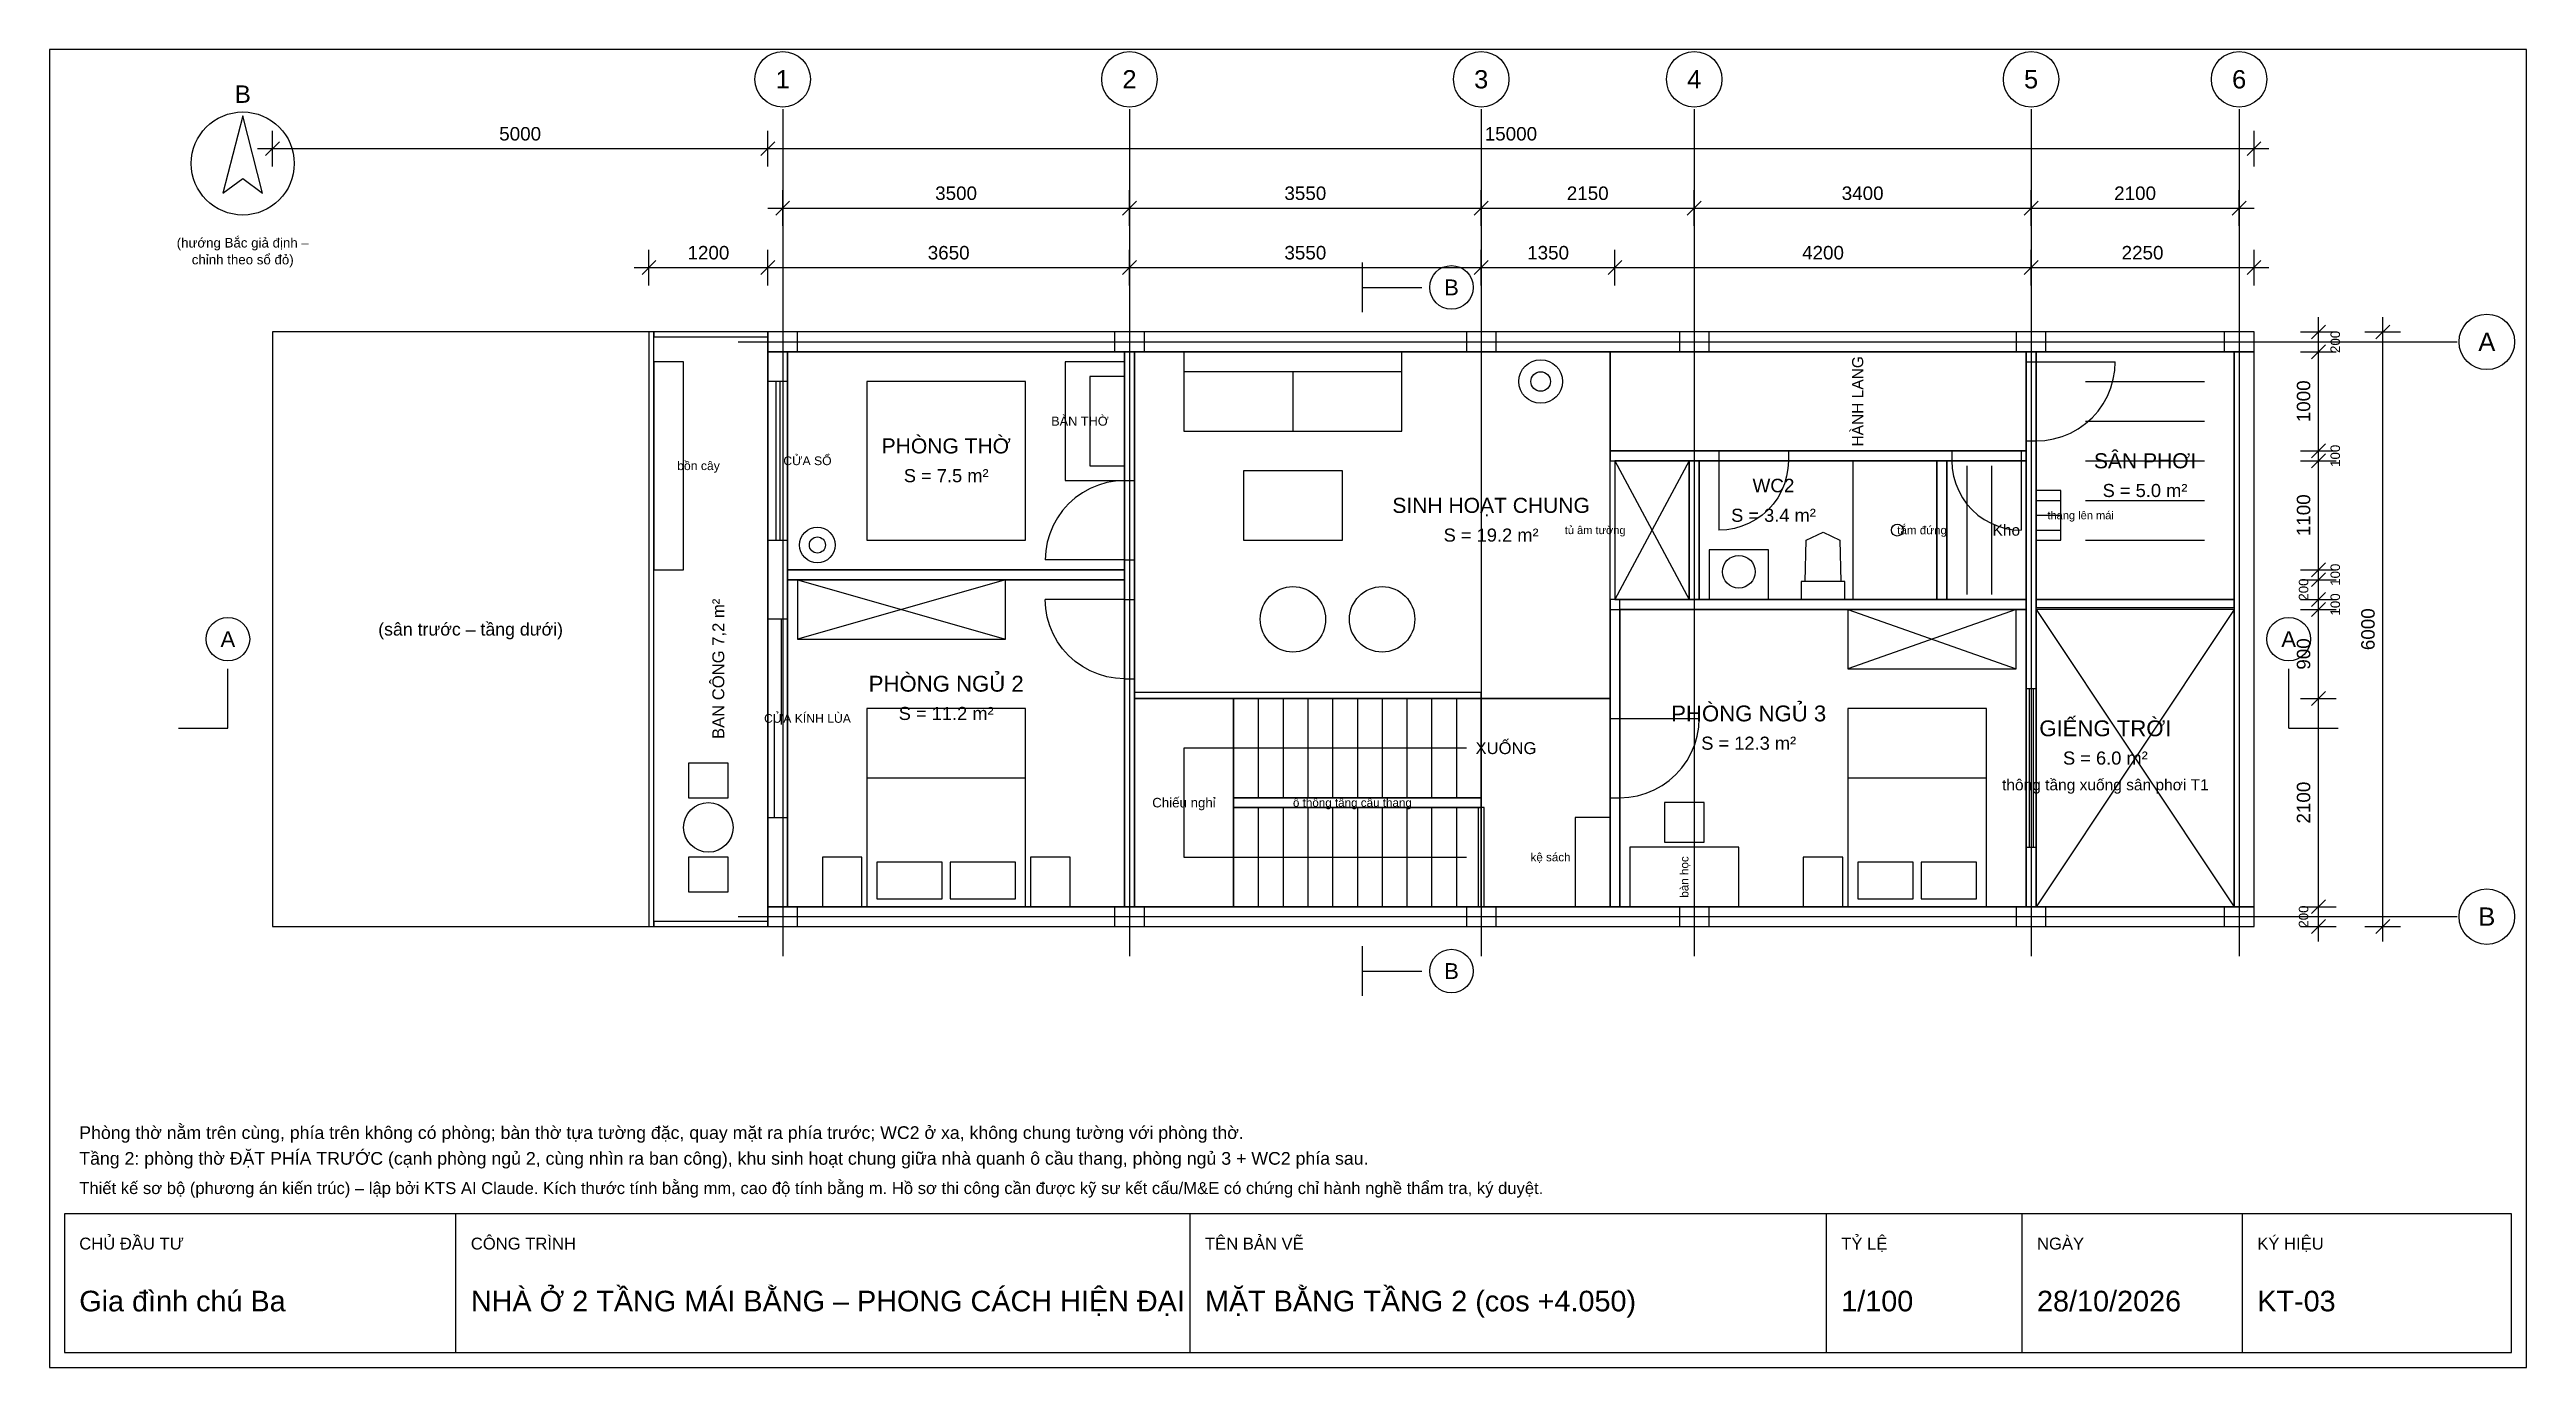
# Model space of a CAD drawing. Extents: x -7250 to 17750, y -4450 to 8850.
import ezdxf
from ezdxf.enums import TextEntityAlignment as Align

# ---------------------------------------------------------------- set-up
doc = ezdxf.new("R2010")
doc.units = 0
doc.layers.get('0').update_dxf_attribs({"linetype": 'CONTINUOUS'})
for name, color, linetype in [('AXIS', 1, 'CONTINUOUS'), ('COL', 7, 'CONTINUOUS'), ('DIM', 5, 'CONTINUOUS'), ('DOOR', 3, 'CONTINUOUS'), ('FRAME', 7, 'CONTINUOUS'), ('FURN', 8, 'CONTINUOUS'), ('ROOM', 9, 'CONTINUOUS'), ('SITE', 3, 'CONTINUOUS'), ('STAIR', 6, 'CONTINUOUS'), ('TEXT', 7, 'CONTINUOUS'), ('WALL', 7, 'CONTINUOUS'), ('WIN', 4, 'CONTINUOUS')]:
    doc.layers.add(name, color=color, linetype=linetype)
doc.styles.get("Standard").update_dxf_attribs({"font": 'arial.ttf'})

msp = doc.modelspace()

# ---------------------------------------------------------------- linework, layer by layer
for p, q in [((-5300, 8180), (-5500, 7400)), ((-5100, 7400), (-5300, 8180)), ((-5500, 7400), (-5300, 7550)), ((-5300, 7550), (-5100, 7400)), ((6000, 6700), (6000, 6200)), ((6000, 6450), (6600, 6450)), ((12800, 3200), (14800, 200)), ((14800, 3200), (12800, 200)), ((-5450, 2000), (-5450, 2600)), ((15350, 2000), (15350, 2600)), ((-5950, 2000), (-5450, 2000)), ((15350, 2000), (15850, 2000)), ((7050, 1800), (4200, 1800)), ((4200, 1800), (4200, 700)), ((4200, 700), (7050, 700)), ((6000, -200), (6000, -700)), ((6000, -450), (6600, -450))]:
    msp.add_line(p, q)
for centre, radius in [((-5300, 7700), 520), ((6900, 6450), 220), ((-5450, 2900), 220), ((15350, 2900), 220), ((6900, -450), 220)]:
    msp.add_circle(centre, radius)
at = {"layer": 'AXIS'}
for p, q in [((150, 8250), (150, -300)), ((3650, 8250), (3650, -300)), ((7200, 8250), (7200, -300)), ((9350, 8250), (9350, -300)), ((12750, 8250), (12750, -300)), ((14850, 8250), (14850, -300)), ((-300, 5900), (17050, 5900)), ((-300, 100), (17050, 100))]:
    msp.add_line(p, q, dxfattribs=at)
for centre in [(150, 8550), (3650, 8550), (7200, 8550), (9350, 8550), (12750, 8550), (14850, 8550), (17350, 5900), (17350, 100)]:
    msp.add_circle(centre, 280, dxfattribs=at)
at = {"layer": 'COL'}
for p, q in [((300, 6000), (0, 6000)), ((0, 6000), (0, 5800)), ((300, 5800), (300, 6000)), ((3800, 6000), (3500, 6000)), ((3500, 6000), (3500, 5800)), ((3800, 5800), (3800, 6000)), ((7350, 6000), (7050, 6000)), ((7050, 6000), (7050, 5800)), ((7350, 5800), (7350, 6000)), ((9500, 6000), (9200, 6000)), ((9200, 6000), (9200, 5800)), ((9500, 5800), (9500, 6000)), ((12900, 6000), (12600, 6000)), ((12600, 6000), (12600, 5800)), ((12900, 5800), (12900, 6000)), ((15000, 6000), (14700, 6000)), ((14700, 6000), (14700, 5800)), ((15000, 5800), (15000, 6000)), ((0, 5800), (300, 5800)), ((3500, 5800), (3800, 5800)), ((7050, 5800), (7350, 5800)), ((9200, 5800), (9500, 5800)), ((12600, 5800), (12900, 5800)), ((14700, 5800), (15000, 5800)), ((300, 200), (0, 200)), ((0, 200), (0, 0)), ((0, 0), (300, 0)), ((300, 0), (300, 200)), ((3800, 200), (3500, 200)), ((3500, 200), (3500, 0)), ((3500, 0), (3800, 0)), ((3800, 0), (3800, 200)), ((7350, 200), (7050, 200)), ((7050, 200), (7050, 0)), ((7050, 0), (7350, 0)), ((7350, 0), (7350, 200)), ((9500, 200), (9200, 200)), ((9200, 200), (9200, 0)), ((9200, 0), (9500, 0)), ((9500, 0), (9500, 200)), ((12900, 200), (12600, 200)), ((12600, 200), (12600, 0)), ((12600, 0), (12900, 0)), ((12900, 0), (12900, 200)), ((15000, 200), (14700, 200)), ((14700, 200), (14700, 0)), ((14700, 0), (15000, 0)), ((15000, 0), (15000, 200))]:
    msp.add_line(p, q, dxfattribs=at)
at = {"layer": 'DIM'}
for p, q in [((-5000, 7670), (-5000, 8030)), ((0, 7670), (0, 8030)), ((15000, 7670), (15000, 8030)), ((-5150, 7850), (15150, 7850)), ((-5070, 7780), (-4930, 7920)), ((-70, 7780), (70, 7920)), ((14930, 7780), (15070, 7920)), ((0, 7250), (15000, 7250)), ((80, 7180), (220, 7320)), ((150, 7070), (150, 7430)), ((3580, 7180), (3720, 7320)), ((3650, 7070), (3650, 7430)), ((7130, 7180), (7270, 7320)), ((7200, 7070), (7200, 7430)), ((9280, 7180), (9420, 7320)), ((9350, 7070), (9350, 7430)), ((12680, 7180), (12820, 7320)), ((12750, 7070), (12750, 7430)), ((14780, 7180), (14920, 7320)), ((14850, 7070), (14850, 7430)), ((-1200, 6470), (-1200, 6830)), ((0, 6470), (0, 6830)), ((3650, 6470), (3650, 6830)), ((7200, 6470), (7200, 6830)), ((8550, 6470), (8550, 6830)), ((12750, 6470), (12750, 6830)), ((15000, 6470), (15000, 6830)), ((-1350, 6650), (15150, 6650)), ((-1270, 6580), (-1130, 6720)), ((-70, 6580), (70, 6720)), ((3580, 6580), (3720, 6720)), ((7130, 6580), (7270, 6720)), ((8480, 6580), (8620, 6720)), ((12680, 6580), (12820, 6720)), ((14930, 6580), (15070, 6720)), ((15470, 6000), (15830, 6000)), ((15580, 5930), (15720, 6070)), ((15650, -150), (15650, 6150)), ((16120, 6000), (16480, 6000)), ((16230, 5930), (16370, 6070)), ((16300, -150), (16300, 6150)), ((15470, 5800), (15830, 5800)), ((15580, 5730), (15720, 5870)), ((15470, 4800), (15830, 4800)), ((15580, 4730), (15720, 4870)), ((15580, 4630), (15720, 4770)), ((15470, 4700), (15830, 4700)), ((15470, 3600), (15830, 3600)), ((15470, 3500), (15830, 3500)), ((15580, 3530), (15720, 3670)), ((15580, 3430), (15720, 3570)), ((15470, 3300), (15830, 3300)), ((15580, 3230), (15720, 3370)), ((15580, 3130), (15720, 3270)), ((15470, 3200), (15830, 3200)), ((15470, 2300), (15830, 2300)), ((15580, 2230), (15720, 2370)), ((15580, 130), (15720, 270)), ((15470, 200), (15830, 200)), ((15470, 0), (15830, 0)), ((15580, -70), (15720, 70)), ((16120, 0), (16480, 0)), ((16230, -70), (16370, 70))]:
    msp.add_line(p, q, dxfattribs=at)
at = {"layer": 'DOOR'}
for p, q in [((12700, 5700), (12800, 5700)), ((12800, 5700), (13600, 5700)), ((13555.1, 5435.8), (13579.9, 5522)), ((13579.9, 5522), (13595, 5610.4)), ((13595, 5610.4), (13600, 5700)), ((13425.5, 5201.2), (13477.4, 5274.4)), ((13477.4, 5274.4), (13520.8, 5352.9)), ((13520.8, 5352.9), (13555.1, 5435.8)), ((13147.1, 4979.2), (13225.6, 5022.6)), ((13225.6, 5022.6), (13298.8, 5074.5)), ((13298.8, 5074.5), (13365.7, 5134.3)), ((13365.7, 5134.3), (13425.5, 5201.2)), ((9600, 4800), (9600, 4700)), ((10300, 4800), (10300, 4700)), ((11950, 4800), (11950, 4700)), ((12650, 4800), (12650, 4700)), ((12700, 4900), (12800, 4900)), ((12800, 4900), (12889.6, 4905)), ((12889.6, 4905), (12978, 4920.1)), ((12978, 4920.1), (13064.2, 4944.9)), ((13064.2, 4944.9), (13147.1, 4979.2)), ((3600, 4500), (3510.4, 4495)), ((3600, 4500), (3700, 4500)), ((9600, 4700), (9600, 4000)), ((10282.4, 4544.2), (10260.7, 4468.8)), ((10295.6, 4621.6), (10282.4, 4544.2)), ((10300, 4700), (10295.6, 4621.6)), ((11950, 4700), (11954.4, 4621.6)), ((11954.4, 4621.6), (11967.6, 4544.2)), ((11967.6, 4544.2), (11989.3, 4468.8)), ((12650, 4700), (12650, 4000)), ((3034.3, 4265.7), (2974.5, 4198.8)), ((3101.2, 4325.5), (3034.3, 4265.7)), ((3174.4, 4377.4), (3101.2, 4325.5)), ((3252.9, 4420.8), (3174.4, 4377.4)), ((3335.8, 4455.1), (3252.9, 4420.8)), ((3422, 4479.9), (3335.8, 4455.1)), ((3510.4, 4495), (3422, 4479.9)), ((10147.3, 4263.6), (10095, 4205)), ((10192.7, 4327.6), (10147.3, 4263.6)), ((10230.7, 4396.3), (10192.7, 4327.6)), ((10260.7, 4468.8), (10230.7, 4396.3)), ((11989.3, 4468.8), (12019.3, 4396.3)), ((12019.3, 4396.3), (12057.3, 4327.6)), ((12057.3, 4327.6), (12102.7, 4263.6)), ((12102.7, 4263.6), (12155, 4205)), ((2879.2, 4047.1), (2844.9, 3964.2)), ((2922.6, 4125.6), (2879.2, 4047.1)), ((2974.5, 4198.8), (2922.6, 4125.6)), ((9678.4, 4004.4), (9600, 4000)), ((9755.8, 4017.6), (9678.4, 4004.4)), ((9831.2, 4039.3), (9755.8, 4017.6)), ((9903.7, 4069.3), (9831.2, 4039.3)), ((9972.4, 4107.3), (9903.7, 4069.3)), ((10036.4, 4152.7), (9972.4, 4107.3)), ((10095, 4205), (10036.4, 4152.7)), ((12155, 4205), (12213.6, 4152.7)), ((12213.6, 4152.7), (12277.6, 4107.3)), ((12277.6, 4107.3), (12346.3, 4069.3)), ((12346.3, 4069.3), (12418.8, 4039.3)), ((12418.8, 4039.3), (12494.2, 4017.6)), ((12494.2, 4017.6), (12571.6, 4004.4)), ((12571.6, 4004.4), (12650, 4000)), ((2805, 3789.6), (2800, 3700)), ((2820.1, 3878), (2805, 3789.6)), ((2844.9, 3964.2), (2820.1, 3878)), ((3600, 3700), (2800, 3700)), ((3600, 3700), (3700, 3700)), ((3600, 3300), (2800, 3300)), ((2805, 3210.4), (2800, 3300)), ((3600, 3300), (3700, 3300)), ((135, 3100), (135, 2040)), ((2820.1, 3122), (2805, 3210.4)), ((2844.9, 3035.8), (2820.1, 3122)), ((2879.2, 2952.9), (2844.9, 3035.8)), ((2922.6, 2874.4), (2879.2, 2952.9)), ((2974.5, 2801.2), (2922.6, 2874.4)), ((3034.3, 2734.3), (2974.5, 2801.2)), ((3101.2, 2674.5), (3034.3, 2734.3)), ((3174.4, 2622.6), (3101.2, 2674.5)), ((3252.9, 2579.2), (3174.4, 2622.6)), ((3335.8, 2544.9), (3252.9, 2579.2)), ((3422, 2520.1), (3335.8, 2544.9)), ((3510.4, 2505), (3422, 2520.1)), ((3600, 2500), (3510.4, 2505)), ((3600, 2500), (3700, 2500)), ((65, 2100), (65, 1100)), ((8500, 2100), (8600, 2100)), ((8600, 2100), (9400, 2100)), ((9379.9, 1922), (9395, 2010.4)), ((9395, 2010.4), (9400, 2100)), ((9277.4, 1674.4), (9320.8, 1752.9)), ((9320.8, 1752.9), (9355.1, 1835.8)), ((9355.1, 1835.8), (9379.9, 1922)), ((9098.8, 1474.5), (9165.7, 1534.3)), ((9165.7, 1534.3), (9225.5, 1601.2)), ((9225.5, 1601.2), (9277.4, 1674.4)), ((8500, 1300), (8600, 1300)), ((8600, 1300), (8689.6, 1305)), ((8689.6, 1305), (8778, 1320.1)), ((8778, 1320.1), (8864.2, 1344.9)), ((8864.2, 1344.9), (8947.1, 1379.2)), ((8947.1, 1379.2), (9025.6, 1422.6)), ((9025.6, 1422.6), (9098.8, 1474.5))]:
    msp.add_line(p, q, dxfattribs=at)
at = {"layer": 'FRAME'}
for p, q in [((17750, 8850), (-7250, 8850)), ((-7250, 8850), (-7250, -4450)), ((17750, -4450), (17750, 8850)), ((17600, -2900), (-7100, -2900)), ((-7100, -2900), (-7100, -4300)), ((-3148, -4300), (-3148, -2900)), ((4262, -4300), (4262, -2900)), ((10684, -4300), (10684, -2900)), ((12660, -4300), (12660, -2900)), ((14883, -4300), (14883, -2900)), ((17600, -4300), (17600, -2900)), ((-7250, -4450), (17750, -4450)), ((-7100, -4300), (17600, -4300))]:
    msp.add_line(p, q, dxfattribs=at)
at = {"layer": 'FURN'}
for p, q in [((6400, 5800), (4200, 5800)), ((4200, 5800), (4200, 5000)), ((6400, 5800), (4200, 5800)), ((4200, 5800), (4200, 5600)), ((6400, 5000), (6400, 5800)), ((6400, 5600), (6400, 5800)), ((-850, 5700), (-1150, 5700)), ((-1150, 5700), (-1150, 3600)), ((-850, 3600), (-850, 5700)), ((2600, 5500), (1000, 5500)), ((1000, 5500), (1000, 3900)), ((2600, 3900), (2600, 5500)), ((3600, 5700), (3000, 5700)), ((3000, 5700), (3000, 4500)), ((3600, 5550), (3250, 5550)), ((3250, 5550), (3250, 4650)), ((3600, 4500), (3600, 5700)), ((3600, 4650), (3600, 5550)), ((4200, 5600), (6400, 5600)), ((5300, 5600), (5300, 5000)), ((13300, 5500), (14500, 5500)), ((4200, 5000), (6400, 5000)), ((13300, 5100), (14500, 5100)), ((3000, 4500), (3600, 4500)), ((3250, 4650), (3600, 4650)), ((5800, 4600), (4800, 4600)), ((4800, 4600), (4800, 3900)), ((5800, 3900), (5800, 4600)), ((9300, 4700), (8550, 4700)), ((8550, 4700), (8550, 3300)), ((8550, 4700), (9300, 3300)), ((9300, 4700), (8550, 3300)), ((9300, 3300), (9300, 4700)), ((10950, 4700), (10950, 3300)), ((12100, 4650), (12100, 3350)), ((12350, 4650), (12350, 3350)), ((13300, 4700), (14500, 4700)), ((13050, 4400), (12800, 4400)), ((12800, 4400), (12800, 3900)), ((12800, 4300), (13050, 4300)), ((13050, 3900), (13050, 4400)), ((13300, 4300), (14500, 4300)), ((12800, 4150), (13050, 4150)), ((12800, 4000), (13050, 4000)), ((1000, 3900), (2600, 3900)), ((4800, 3900), (5800, 3900)), ((10100, 3800), (9500, 3800)), ((9500, 3800), (9500, 3300)), ((10100, 3300), (10100, 3800)), ((10470, 3480), (10480, 3900)), ((10480, 3900), (10650, 3980)), ((10650, 3980), (10820, 3900)), ((10820, 3900), (10830, 3480)), ((12800, 3900), (13050, 3900)), ((13300, 3900), (14500, 3900)), ((-1150, 3600), (-850, 3600)), ((2400, 3500), (300, 3500)), ((300, 3500), (300, 2900)), ((300, 3500), (2400, 2900)), ((2400, 3500), (300, 2900)), ((2400, 2900), (2400, 3500)), ((8550, 3300), (9300, 3300)), ((9500, 3300), (10100, 3300)), ((10870, 3480), (10430, 3480)), ((10430, 3480), (10430, 3300)), ((10430, 3300), (10870, 3300)), ((10830, 3480), (10470, 3480)), ((10870, 3300), (10870, 3480)), ((12600, 3200), (10900, 3200)), ((10900, 3200), (10900, 2600)), ((10900, 3200), (12600, 2600)), ((12600, 3200), (10900, 2600)), ((12600, 2600), (12600, 3200)), ((300, 2900), (2400, 2900)), ((10900, 2600), (12600, 2600)), ((2600, 2200), (1000, 2200)), ((1000, 2200), (1000, 200)), ((2600, 200), (2600, 2200)), ((12300, 2200), (10900, 2200)), ((10900, 2200), (10900, 200)), ((12300, 200), (12300, 2200)), ((-400, 1650), (-800, 1650)), ((-800, 1650), (-800, 1300)), ((-400, 1300), (-400, 1650)), ((1000, 1500), (2600, 1500)), ((10900, 1500), (12300, 1500)), ((-800, 1300), (-400, 1300)), ((9450, 1250), (9050, 1250)), ((9050, 1250), (9050, 850)), ((9450, 850), (9450, 1250)), ((8500, 1100), (8150, 1100)), ((8150, 1100), (8150, 200)), ((8500, 200), (8500, 1100)), ((9800, 800), (8700, 800)), ((8700, 800), (8700, 200)), ((9050, 850), (9450, 850)), ((9800, 200), (9800, 800)), ((-400, 700), (-800, 700)), ((-800, 700), (-800, 350)), ((-400, 350), (-400, 700)), ((950, 700), (550, 700)), ((550, 700), (550, 200)), ((950, 200), (950, 700)), ((1760, 650), (1100, 650)), ((1100, 650), (1100, 280)), ((1760, 280), (1760, 650)), ((2500, 650), (1840, 650)), ((1840, 650), (1840, 280)), ((2500, 280), (2500, 650)), ((3050, 700), (2650, 700)), ((2650, 700), (2650, 200)), ((3050, 200), (3050, 700)), ((10850, 700), (10450, 700)), ((10450, 700), (10450, 200)), ((10850, 200), (10850, 700)), ((11560, 650), (11000, 650)), ((11000, 650), (11000, 280)), ((11560, 280), (11560, 650)), ((12200, 650), (11640, 650)), ((11640, 650), (11640, 280)), ((12200, 280), (12200, 650)), ((-800, 350), (-400, 350)), ((1100, 280), (1760, 280)), ((1840, 280), (2500, 280)), ((11000, 280), (11560, 280)), ((11640, 280), (12200, 280)), ((550, 200), (950, 200)), ((1000, 200), (2600, 200)), ((2650, 200), (3050, 200)), ((8150, 200), (8500, 200)), ((8700, 200), (9800, 200)), ((10450, 200), (10850, 200)), ((10900, 200), (12300, 200))]:
    msp.add_line(p, q, dxfattribs=at)
for centre, radius in [((7800, 5500), 220), ((7800, 5500), 99), ((500, 3850), 180), ((11400, 4000), 60), ((500, 3850), 81), ((9800, 3580), 165), ((5300, 3100), 330), ((6200, 3100), 330), ((-600, 1000), 250)]:
    msp.add_circle(centre, radius, dxfattribs=at)
at = {"layer": 'ROOM'}
for p, q in [((0, 6000), (-1200, 6000)), ((-1200, 6000), (-1200, 0)), ((0, 0), (0, 6000)), ((3600, 5800), (200, 5800)), ((200, 5800), (200, 3600)), ((3600, 3600), (3600, 5800)), ((8500, 5800), (3700, 5800)), ((3700, 5800), (3700, 2300)), ((8500, 2300), (8500, 5800)), ((12700, 5800), (8500, 5800)), ((8500, 5800), (8500, 4800)), ((12700, 4800), (12700, 5800)), ((14800, 5800), (12800, 5800)), ((12800, 5800), (12800, 3300)), ((14800, 3300), (14800, 5800)), ((8500, 4800), (12700, 4800)), ((11800, 4700), (9400, 4700)), ((9400, 4700), (9400, 3300)), ((11800, 3300), (11800, 4700)), ((12700, 4700), (11900, 4700)), ((11900, 4700), (11900, 3300)), ((12700, 3300), (12700, 4700)), ((200, 3600), (3600, 3600)), ((3600, 3500), (200, 3500)), ((200, 3500), (200, 200)), ((3600, 200), (3600, 3500)), ((9400, 3300), (11800, 3300)), ((11900, 3300), (12700, 3300)), ((12800, 3300), (14800, 3300)), ((12700, 3200), (8600, 3200)), ((8600, 3200), (8600, 200)), ((12700, 200), (12700, 3200)), ((14800, 3200), (12800, 3200)), ((12800, 3200), (12800, 200)), ((14800, 200), (14800, 3200)), ((3700, 2300), (8500, 2300)), ((7200, 2300), (3700, 2300)), ((3700, 2300), (3700, 200)), ((8500, 2300), (7200, 2300)), ((7200, 2300), (7200, 200)), ((7200, 200), (7200, 2300)), ((8500, 200), (8500, 2300)), ((-1200, 0), (0, 0)), ((200, 200), (3600, 200)), ((3700, 200), (7200, 200)), ((7200, 200), (8500, 200)), ((8600, 200), (12700, 200)), ((12800, 200), (14800, 200))]:
    msp.add_line(p, q, dxfattribs=at)
at = {"layer": 'SITE'}
for p, q in [((0, 6000), (-5000, 6000)), ((-5000, 6000), (-5000, 0)), ((0, 0), (0, 6000)), ((-5000, 0), (0, 0))]:
    msp.add_line(p, q, dxfattribs=at)
at = {"layer": 'STAIR'}
for p, q in [((4700, 2300), (3700, 2300)), ((3700, 2300), (3700, 200)), ((4700, 2300), (4700, 1300)), ((7200, 2300), (4700, 2300)), ((4700, 2300), (4700, 1300)), ((4700, 200), (4700, 2300)), ((4950, 2300), (4950, 1300)), ((5200, 2300), (5200, 1300)), ((5450, 2300), (5450, 1300)), ((5700, 2300), (5700, 1300)), ((5950, 2300), (5950, 1300)), ((6200, 2300), (6200, 1300)), ((6450, 2300), (6450, 1300)), ((6700, 2300), (6700, 1300)), ((6950, 2300), (6950, 1300)), ((7200, 2300), (7200, 1300)), ((7200, 1300), (7200, 2300)), ((4700, 1300), (7200, 1300)), ((4700, 1200), (4700, 200)), ((7200, 1200), (4700, 1200)), ((4700, 1200), (4700, 200)), ((4950, 1200), (4950, 200)), ((5200, 1200), (5200, 200)), ((5450, 1200), (5450, 200)), ((5700, 1200), (5700, 200)), ((5950, 1200), (5950, 200)), ((6200, 1200), (6200, 200)), ((6450, 1200), (6450, 200)), ((6700, 1200), (6700, 200)), ((6950, 1200), (6950, 200)), ((7200, 1200), (7200, 200)), ((7200, 200), (7200, 1200)), ((3700, 200), (4700, 200)), ((4700, 200), (7200, 200))]:
    msp.add_line(p, q, dxfattribs=at)
at = {"layer": 'WALL'}
for p, q in [((-1150, 6000), (-1200, 6000)), ((-1200, 6000), (-1200, 0)), ((-1150, 0), (-1150, 6000)), ((0, 6000), (-1150, 6000)), ((-1150, 6000), (-1150, 5950)), ((0, 5950), (0, 6000)), ((15000, 6000), (0, 6000)), ((0, 6000), (0, 5800)), ((15000, 5800), (15000, 6000)), ((-1150, 5950), (0, 5950)), ((0, 5800), (15000, 5800)), ((200, 5800), (0, 5800)), ((0, 5800), (0, 200)), ((200, 200), (200, 5800)), ((3700, 5800), (3600, 5800)), ((3600, 5800), (3600, 200)), ((3700, 200), (3700, 5800)), ((12800, 5800), (12700, 5800)), ((12700, 5800), (12700, 200)), ((12800, 200), (12800, 5800)), ((15000, 5800), (14800, 5800)), ((14800, 5800), (14800, 200)), ((15000, 200), (15000, 5800)), ((12700, 4800), (8500, 4800)), ((8500, 4800), (8500, 4700)), ((12700, 4700), (12700, 4800)), ((8500, 4700), (12700, 4700)), ((9400, 4700), (9300, 4700)), ((9300, 4700), (9300, 3300)), ((9400, 3300), (9400, 4700)), ((11900, 4700), (11800, 4700)), ((11800, 4700), (11800, 3300)), ((11900, 3300), (11900, 4700)), ((3600, 3600), (200, 3600)), ((200, 3600), (200, 3500)), ((200, 3500), (3600, 3500)), ((3600, 3500), (3600, 3600)), ((8600, 3300), (8500, 3300)), ((8500, 3300), (8500, 200)), ((12700, 3300), (8500, 3300)), ((8500, 3300), (8500, 3200)), ((8600, 200), (8600, 3300)), ((9300, 3300), (9400, 3300)), ((11800, 3300), (11900, 3300)), ((12700, 3200), (12700, 3300)), ((14800, 3300), (12800, 3300)), ((12800, 3300), (12800, 3220)), ((14800, 3220), (14800, 3300)), ((8500, 3200), (12700, 3200)), ((12800, 3220), (14800, 3220)), ((7200, 2360), (3700, 2360)), ((3700, 2360), (3700, 2300)), ((3700, 2300), (7200, 2300)), ((7200, 2300), (7200, 2360)), ((7200, 1300), (4700, 1300)), ((4700, 1300), (4700, 1200)), ((7200, 1200), (7200, 1300)), ((4700, 1200), (7200, 1200)), ((7230, 1200), (7170, 1200)), ((7170, 1200), (7170, 200)), ((7230, 200), (7230, 1200)), ((-1200, 0), (-1150, 0)), ((0, 50), (-1150, 50)), ((-1150, 50), (-1150, 0)), ((-1150, 0), (0, 0)), ((15000, 200), (0, 200)), ((0, 200), (0, 0)), ((0, 200), (200, 200)), ((0, 0), (0, 50)), ((0, 0), (15000, 0)), ((3600, 200), (3700, 200)), ((7170, 200), (7230, 200)), ((8500, 200), (8600, 200)), ((12700, 200), (12800, 200)), ((14800, 200), (15000, 200)), ((15000, 0), (15000, 200))]:
    msp.add_line(p, q, dxfattribs=at)
at = {"layer": 'WIN'}
for p, q in [((200, 5500), (0, 5500)), ((0, 5500), (0, 3900)), ((80, 5500), (80, 3900)), ((120, 5500), (120, 3900)), ((200, 3900), (200, 5500)), ((0, 3900), (200, 3900)), ((200, 3100), (0, 3100)), ((0, 3100), (0, 1100)), ((200, 1100), (200, 3100)), ((12800, 2400), (12700, 2400)), ((12700, 2400), (12700, 800)), ((12730, 2400), (12730, 800)), ((12770, 2400), (12770, 800)), ((12800, 800), (12800, 2400)), ((0, 1100), (200, 1100)), ((12700, 800), (12800, 800))]:
    msp.add_line(p, q, dxfattribs=at)

# ---------------------------------------------------------------- texts
at = {"layer": 'AXIS'}
for s, p in [('1', (150, 8550)), ('2', (3650, 8550)), ('3', (7200, 8550)), ('4', (9350, 8550)), ('5', (12750, 8550)), ('6', (14850, 8550)), ('A', (17350, 5900)), ('B', (17350, 100))]:
    msp.add_text(s, height=184, dxfattribs=at).set_placement(p, align=Align.MIDDLE_CENTER)
at = {"layer": 'DIM'}
for s, p in [('5000', (-2500, 8000)), ('15000', (7500, 8000)), ('3500', (1900, 7400)), ('3550', (5425, 7400)), ('2150', (8275, 7400)), ('3400', (11050, 7400)), ('2100', (13800, 7400)), ('1200', (-600, 6800)), ('3650', (1825, 6800)), ('3550', (5425, 6800)), ('1350', (7875, 6800)), ('4200', (10650, 6800)), ('2250', (13875, 6800))]:
    msp.add_text(s, height=136, dxfattribs=at).set_placement(p, align=Align.MIDDLE_CENTER)
for s, height, p in [('200', 96, (15820, 5900)), ('1000', 136, (15500, 5300)), ('100', 96, (15820, 4750)), ('1100', 136, (15500, 4150)), ('200', 96, (15500, 3400)), ('100', 96, (15820, 3550)), ('100', 96, (15820, 3250)), ('6000', 136, (16150, 3000)), ('900', 136, (15500, 2750)), ('2100', 136, (15500, 1250)), ('200', 96, (15500, 100))]:
    msp.add_text(s, height=height, rotation=90, dxfattribs=at).set_placement(p, align=Align.MIDDLE_CENTER)
at = {"layer": 'TEXT'}
for s, height, p in [('B', 176, (-5300, 8400)), ('(hướng Bắc giả định –', 96, (-5300, 6900)), ('chỉnh theo sổ đỏ)', 96, (-5300, 6730)), ('B', 160, (6900, 6450)), ('BÀN THỜ', 92, (3150, 5100)), ('CỬA SỔ', 88, (400, 4700)), ('PHÒNG THỜ', 152, (1800, 4850)), ('SÂN PHƠI', 152, (13900, 4700)), ('bồn cây', 88, (-700, 4650)), ('S = 7.5 m²', 132, (1800, 4550)), ('WC2', 136, (10150, 4450)), ('SINH HOẠT CHUNG', 152, (7300, 4250)), ('S = 5.0 m²', 132, (13900, 4400)), ('S = 19.2 m²', 132, (7300, 3950)), ('tủ âm tường', 80, (8350, 4000)), ('S = 3.4 m²', 132, (10150, 4150)), ('tắm đứng', 84, (11650, 4000)), ('Kho', 112, (12500, 4000)), ('thang lên mái', 80, (13250, 4150)), ('(sân trước – tầng dưới)', 128, (-3000, 3000)), ('A', 160, (-5450, 2900)), ('A', 160, (15350, 2900)), ('PHÒNG NGỦ 2', 160, (1800, 2450)), ('PHÒNG NGỦ 3', 160, (9900, 2150)), ('CỬA KÍNH LÙA', 88, (400, 2100)), ('S = 11.2 m²', 132, (1800, 2150)), ('GIẾNG TRỜI', 160, (13500, 2000)), ('XUỐNG', 120, (7450, 1800)), ('S = 12.3 m²', 132, (9900, 1850)), ('S = 6.0 m²', 132, (13500, 1700)), ('Chiếu nghỉ', 96, (4200, 1250)), ('ô thông tầng cầu thang', 84, (5900, 1250)), ('thông tầng xuống sân phơi T1', 112, (13500, 1430)), ('kệ sách', 84, (7900, 700)), ('B', 160, (6900, -450))]:
    msp.add_text(s, height=height, dxfattribs=at).set_placement(p, align=Align.MIDDLE_CENTER)
for s, height, p in [('HÀNH LANG', 112, (11000, 5300)), ('BAN CÔNG 7,2 m²', 120, (-500, 2600)), ('bàn học', 84, (9250, 500))]:
    msp.add_text(s, height=height, rotation=90, dxfattribs=at).set_placement(p, align=Align.MIDDLE_CENTER)
for s, height, p in [('Phòng thờ nằm trên cùng, phía trên không có phòng; bàn thờ tựa tường đặc, quay mặt ra phía trước; WC2 ở xa, không chung tường với phòng thờ.', 128, (-6950, -2080)), ('Tầng 2: phòng thờ ĐẶT PHÍA TRƯỚC (cạnh phòng ngủ 2, cùng nhìn ra ban công), khu sinh hoạt chung giữa nhà quanh ô cầu thang, phòng ngủ 3 + WC2 phía sau.', 128, (-6950, -2340)), ('Thiết kế sơ bộ (phương án kiến trúc) – lập bởi KTS AI Claude. Kích thước tính bằng mm, cao độ tính bằng m. Hồ sơ thi công cần được kỹ sư kết cấu/M&E có chứng chỉ hành nghề thẩm tra, ký duyệt.', 120, (-6950, -2640)), ('CHỦ ĐẦU TƯ', 120, (-6950, -3200)), ('CÔNG TRÌNH', 120, (-2998, -3200)), ('TÊN BẢN VẼ', 120, (4412, -3200)), ('TỶ LỆ', 120, (10834, -3200)), ('NGÀY', 120, (12810, -3200)), ('KÝ HIỆU', 120, (15033, -3200)), ('Gia đình chú Ba', 208, (-6950, -3780)), ('NHÀ Ở 2 TẦNG MÁI BẰNG – PHONG CÁCH HIỆN ĐẠI', 208, (-2998, -3780)), ('MẶT BẰNG TẦNG 2 (cos +4.050)', 208, (4412, -3780)), ('1/100', 208, (10834, -3780)), ('28/10/2026', 208, (12810, -3780)), ('KT-03', 208, (15033, -3780))]:
    msp.add_text(s, height=height, dxfattribs=at).set_placement(p, align=Align.MIDDLE_LEFT)

doc.saveas('drawing.dxf')
